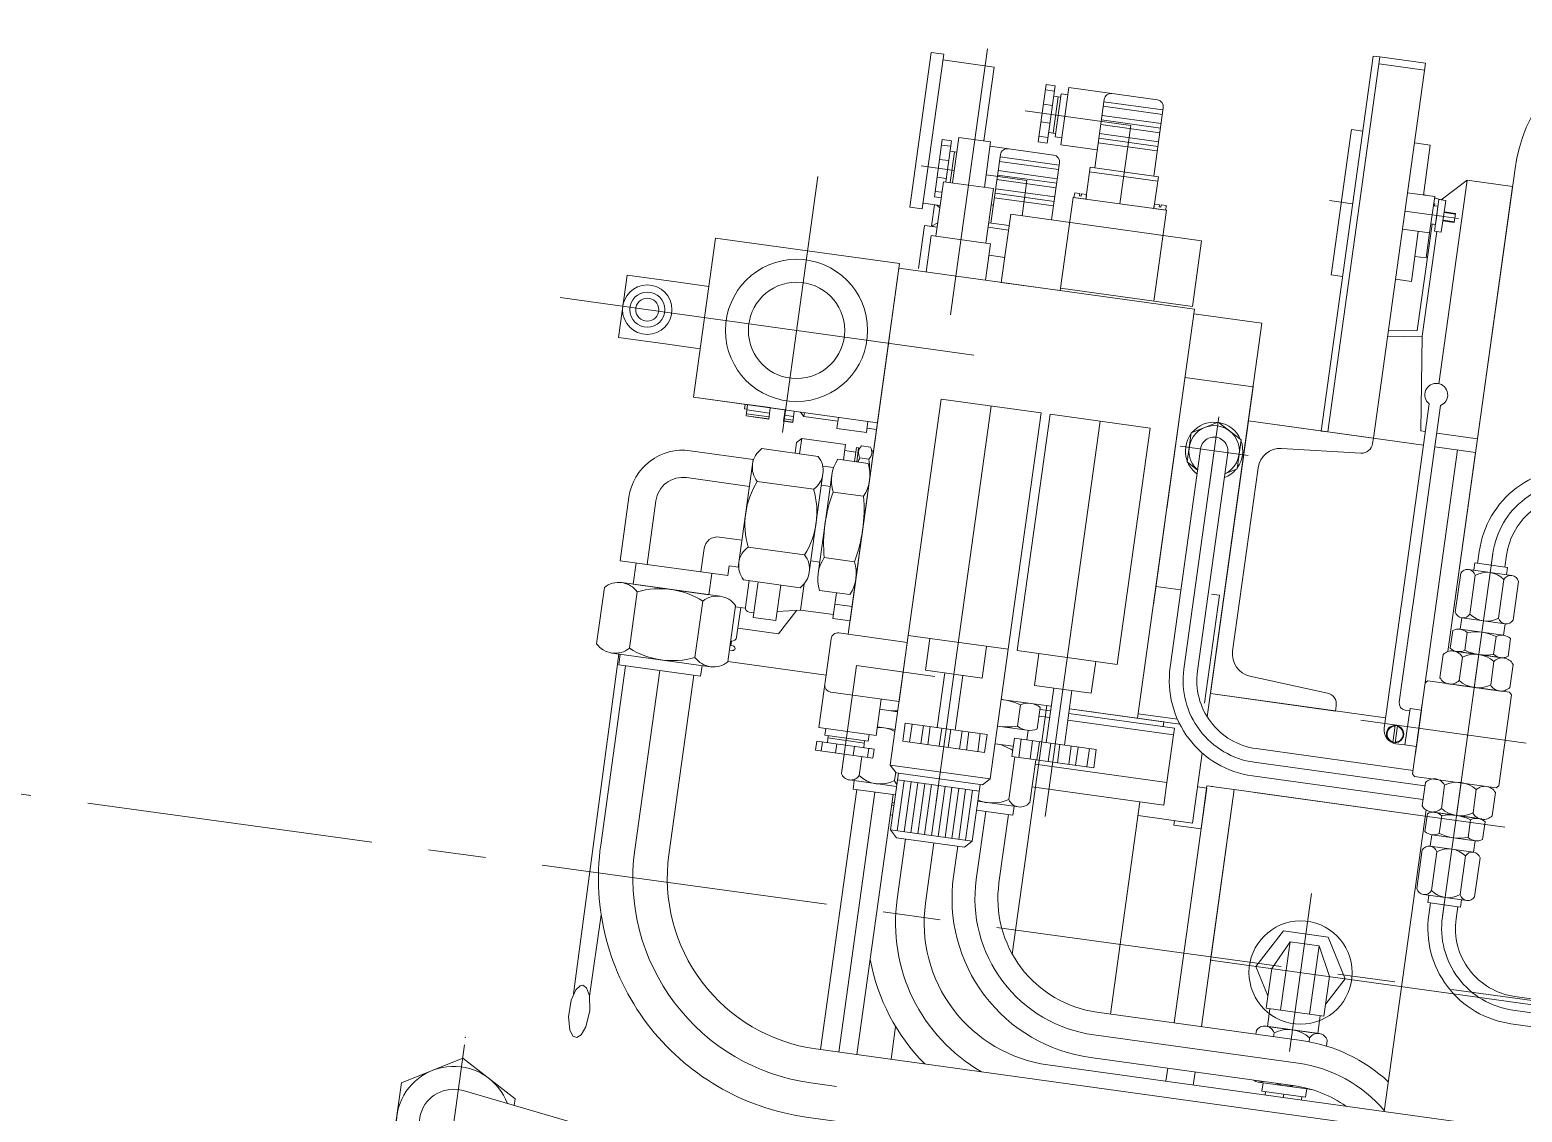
# Model space of a CAD drawing. Extents: x 766778 to 845620, y 133762 to 209800.
# Drawn here: x 774359 to 775010, y 191144 to 191616 of the extents above; entities that cross this region are included whole.
import ezdxf

# ---------------------------------------------------------------- set-up
doc = ezdxf.new("R2010")
doc.units = 0
doc.header["$MEASUREMENT"] = 0
doc.linetypes.add('ACAD_ISO03W100', pattern=[30, 12, -18])
doc.linetypes.add('CENTER', pattern=[2, 1.25, -0.25, 0.25, -0.25])
doc.layers.get('0').update_dxf_attribs({"color": 1, "linetype": 'CONTINUOUS'})
for name, color, linetype in [('E00-JAT-25', 7, 'CONTINUOUS'), ('E00-KES-25', 7, 'CENTER'), ('E0M-JAT-25', 7, 'CONTINUOUS')]:
    doc.layers.add(name, color=color, linetype=linetype)
doc.layers.add('E00-JAT-50', color=252, linetype='CONTINUOUS', lineweight=5)

# ---------------------------------------------------------------- blocks, each defined once
blk = doc.blocks.new('A$C59AF2E24')
at = {"layer": 'E00-JAT-25', "color": 252, "linetype": 'Continuous', "lineweight": 5}
for p, q in [((683.12, 2829.09), (697.04, 2928.12)), ((865.19, 2924.68), (842.23, 2761.29)), ((845.2, 2760.87), (868.16, 2924.26)), ((865.01, 2758.09), (887.97, 2921.48)), ((868.16, 2924.26), (865.19, 2924.68)), ((887.55, 2918.51), (867.75, 2921.29)), ((887.97, 2921.48), (868.16, 2924.26)), ((719.1, 2887.55), (722.61, 2912.51)), ((726.24, 2909.57), (722.28, 2910.12)), ((722.61, 2912.51), (726.57, 2911.95)), ((723.07, 2887), (726.57, 2911.95)), ((726.47, 2889.65), (729.11, 2908.46)), ((729.01, 2886.16), (732.51, 2911.12)), ((729.11, 2908.46), (732.08, 2908.05)), ((732.51, 2911.12), (771.13, 2905.69)), ((713.43, 2901.07), (759.48, 2894.6)), ((725.36, 2903.33), (721.4, 2903.89)), ((725.69, 2891.27), (727.91, 2907.12)), ((725.93, 2907.39), (728.9, 2906.98)), ((743.75, 2876.11), (747.94, 2905.92)), ((747.52, 2902.95), (773.27, 2899.33)), ((747.8, 2904.93), (773.55, 2901.31)), ((769.5, 2872.49), (773.69, 2902.3)), ((724.28, 2895.62), (720.32, 2896.17)), ((746.41, 2895.02), (772.16, 2891.41)), ((746.69, 2897.01), (772.44, 2893.39)), ((746.97, 2898.99), (772.71, 2895.37)), ((754.68, 2860.44), (759.48, 2894.6)), ((673.83, 2863.62), (677.34, 2888.57)), ((677.34, 2888.57), (681.3, 2888.02)), ((684.54, 2889.48), (681.75, 2869.68)), ((684.54, 2889.48), (698.4, 2887.53)), ((723.4, 2889.38), (719.44, 2889.94)), ((723.71, 2891.55), (726.68, 2891.13)), ((726.47, 2889.65), (729.44, 2889.23)), ((745.58, 2889.08), (771.32, 2885.46)), ((745.85, 2891.06), (771.6, 2887.45)), ((847.02, 2831.3), (855.37, 2890.72)), ((855.37, 2890.72), (855.65, 2892.7)), ((860.6, 2892), (855.65, 2892.7)), ((680.97, 2885.63), (677.01, 2886.19)), ((678.78, 2870.09), (681.3, 2888.02)), ((680.66, 2883.46), (683.63, 2883.05)), ((680.76, 2869.82), (682.64, 2883.18)), ((698.4, 2887.53), (695.62, 2867.73)), ((698.14, 2885.65), (725.86, 2881.76)), ((698.48, 2852.18), (702.67, 2881.99)), ((719.1, 2887.55), (723.07, 2887)), ((729.01, 2886.16), (744.85, 2883.93)), ((745.3, 2887.1), (771.04, 2883.48)), ((883.1, 2886.82), (890.03, 2885.85)), ((886.97, 2864.06), (890.03, 2885.85)), ((668.16, 2877.14), (682.52, 2875.12)), ((680.09, 2879.4), (676.13, 2879.95)), ((701.7, 2875.05), (727.44, 2871.43)), ((702.25, 2879.01), (728, 2875.4)), ((702.53, 2880.99), (728.28, 2877.38)), ((724.92, 2853.51), (728.42, 2878.37)), ((739.82, 2862.53), (741.77, 2876.39)), ((741.77, 2876.39), (771.48, 2872.21)), ((623.08, 2872.54), (607.42, 2761.09)), ((677.79, 2870.23), (674.45, 2846.47)), ((679.01, 2871.68), (675.04, 2872.24)), ((677.79, 2870.23), (699.58, 2867.17)), ((696.38, 2873.17), (714.21, 2870.67)), ((701.14, 2871.09), (726.89, 2867.47)), ((701.42, 2873.07), (727.16, 2869.45)), ((712.05, 2855.32), (714.21, 2870.67)), ((741.49, 2874.41), (771.2, 2870.23)), ((769.53, 2858.35), (771.48, 2872.21)), ((893.59, 2781.82), (906.05, 2870.47)), ((894.75, 2861.96), (906.05, 2870.47)), ((906.05, 2870.47), (925.85, 2867.69)), ((673.83, 2863.62), (676.8, 2863.2)), ((677.14, 2865.59), (674.17, 2866)), ((699.58, 2867.17), (696.24, 2843.4)), ((700.03, 2863.17), (725.77, 2859.55)), ((700.3, 2865.15), (726.05, 2861.53)), ((700.58, 2867.13), (726.33, 2863.51)), ((734.38, 2863.29), (728.67, 2822.69)), ((734.38, 2863.29), (774.98, 2857.58)), ((734.62, 2863.26), (735.08, 2865.21)), ((740.07, 2862.49), (734.62, 2863.26)), ((737.23, 2864.91), (735.08, 2865.21)), ((737.09, 2863.92), (737.23, 2864.91)), ((737.88, 2863.81), (737.09, 2863.92)), ((738.02, 2864.8), (737.88, 2863.81)), ((740.18, 2864.5), (738.02, 2864.8)), ((740.07, 2862.49), (740.18, 2864.5)), ((891.92, 2863.37), (880.04, 2865.04)), ((887, 2864.29), (888.45, 2863.85)), ((889.69, 2847.52), (891.92, 2863.37)), ((891.81, 2848.23), (893.76, 2862.1)), ((891.85, 2862.83), (894.75, 2861.96)), ((893.76, 2862.1), (896.73, 2861.68)), ((698.59, 2860.14), (699.58, 2860)), ((707.1, 2856.02), (702.92, 2826.31)), ((790.28, 2844.33), (707.1, 2856.02)), ((769.28, 2858.38), (769.73, 2860.34)), ((774.73, 2857.62), (769.28, 2858.38)), ((774.98, 2857.58), (769.41, 2817.97)), ((771.89, 2860.04), (769.73, 2860.34)), ((771.75, 2859.05), (771.89, 2860.04)), ((772.54, 2858.94), (771.75, 2859.05)), ((772.68, 2859.93), (772.54, 2858.94)), ((774.83, 2859.62), (772.68, 2859.93)), ((774.73, 2857.62), (774.83, 2859.62)), ((856.15, 2860.31), (846.05, 2861.73)), ((895.97, 2854.72), (878.92, 2857.11)), ((893.34, 2859.13), (891.36, 2859.4)), ((891.49, 2860.33), (891.98, 2860.18)), ((891.86, 2859.33), (891.98, 2860.18)), ((892.79, 2855.16), (893.34, 2859.13)), ((896.04, 2856.73), (895.48, 2852.77)), ((895.76, 2854.75), (896.73, 2861.68)), ((895.76, 2854.75), (896.04, 2856.73)), ((895.99, 2856.38), (900.94, 2855.69)), ((900.99, 2856.03), (896.04, 2856.73)), ((900.43, 2852.07), (900.99, 2856.03)), ((697.21, 2850.34), (706.12, 2849.08)), ((697.49, 2852.32), (706.4, 2851.06)), ((877.81, 2849.19), (889.69, 2847.52)), ((884.22, 2805.01), (890.75, 2851.41)), ((892.23, 2851.2), (890.25, 2851.48)), ((892.79, 2855.16), (892.23, 2851.2)), ((895.76, 2854.75), (894.78, 2847.82)), ((895.48, 2852.77), (900.43, 2852.07)), ((895.53, 2853.11), (900.48, 2852.42)), ((895.76, 2854.75), (902.29, 2853.83)), ((568.69, 2776.51), (578.43, 2845.82)), ((578.43, 2845.82), (658.64, 2834.55)), ((618.53, 2840.19), (578.43, 2845.82)), ((670.24, 2830.9), (672.47, 2846.75)), ((672.47, 2846.75), (698.22, 2843.13)), ((698.22, 2843.13), (695.99, 2827.28)), ((786.25, 2815.61), (790.28, 2844.33)), ((881.68, 2826.43), (884.74, 2848.22)), ((886.4, 2802.54), (892.8, 2848.09)), ((889.69, 2847.52), (888.16, 2836.63)), ((888.93, 2842.07), (889.1, 2843.31)), ((894.78, 2847.82), (891.81, 2848.23)), ((697.52, 2838.18), (704.45, 2837.2)), ((888.16, 2836.63), (883.21, 2837.32)), ((888.93, 2842.07), (888.75, 2840.84)), ((535.99, 2802.56), (539.82, 2829.79)), ((561.2, 2826.79), (539.82, 2829.79)), ((635.94, 2673.07), (658.36, 2832.57)), ((648.9, 2765.23), (658.64, 2834.55)), ((787.1, 2814.48), (658.36, 2832.57)), ((847.02, 2831.3), (846.74, 2829.32)), ((575.47, 2824.78), (561.2, 2826.79)), ((575.47, 2824.78), (571.64, 2797.55)), ((573.56, 2811.16), (575.47, 2824.78)), ((683.12, 2829.09), (680.75, 2812.26)), ((702.92, 2826.31), (728.67, 2822.69)), ((728.81, 2823.68), (786.25, 2815.61)), ((851.69, 2828.63), (846.74, 2829.32)), ((874.75, 2827.41), (881.68, 2826.43)), ((690.95, 2794.67), (510.66, 2820)), ((762.04, 2636.23), (787.1, 2814.48)), ((816.53, 2808.32), (786.82, 2812.5)), ((792.41, 2636.75), (816.53, 2808.32)), ((871.58, 2804.85), (884.22, 2805.01)), ((557.37, 2799.55), (535.99, 2802.56)), ((571.64, 2797.55), (557.37, 2799.55)), ((871.23, 2802.34), (886.4, 2802.54)), ((885.65, 2761.24), (886.4, 2802.54)), ((812.63, 2780.6), (782.92, 2784.77)), ((568.69, 2776.51), (648.9, 2765.23)), ((608.79, 2770.87), (568.69, 2776.51)), ((662.12, 2672.49), (676.59, 2775.48)), ((674.16, 2600.11), (698.38, 2772.42)), ((889.35, 2773.01), (877.08, 2685.71)), ((894.3, 2772.32), (882.03, 2685.01)), ((705.69, 2666.37), (720.16, 2769.35)), ((709.65, 2665.81), (724.13, 2768.8)), ((721.7, 2593.43), (745.91, 2765.74)), ((793.84, 2646.91), (810.54, 2765.74)), ((793.84, 2646.91), (810.54, 2765.74)), ((886.82, 2755.02), (810.54, 2765.74)), ((810.54, 2765.74), (865.01, 2758.09)), ((753.22, 2659.69), (767.7, 2762.67)), ((842.23, 2761.29), (845.2, 2760.87)), ((845.2, 2760.87), (865.01, 2758.09)), ((865.01, 2758.09), (864.69, 2755.81)), ((887.65, 2760.96), (885.65, 2761.24)), ((892.61, 2760.27), (910.4, 2757.77)), ((594.66, 2749.3), (567.23, 2753.15)), ((598.46, 2754.01), (623.02, 2750.56)), ((859.57, 2751.62), (824.98, 2753.69)), ((887.38, 2651.43), (901.65, 2752.94)), ((909.57, 2751.82), (891.77, 2754.33)), ((897.38, 2665.1), (909.57, 2751.82)), ((588.08, 2702.41), (594.66, 2749.3)), ((594.38, 2747.3), (588.36, 2704.42)), ((631.58, 2749.36), (644.73, 2747.51)), ((814.74, 2745.32), (803.51, 2665.38)), ((565.59, 2741.43), (593.02, 2737.58)), ((596.45, 2739.72), (621.01, 2736.27)), ((625.08, 2742.98), (619.05, 2700.1)), ((628.93, 2742.44), (622.9, 2699.56)), ((645.37, 2740.13), (639.34, 2697.25)), ((536.6, 2705.28), (540.5, 2733.01)), ((629.57, 2735.06), (642.72, 2733.21)), ((548.32, 2703.63), (552.22, 2731.36)), ((579.87, 2715.52), (589.72, 2714.14)), ((571.76, 2700.34), (573.19, 2710.48)), ((592.43, 2711.13), (616.99, 2707.68)), ((625.55, 2706.48), (638.7, 2704.63)), ((916.99, 2707.62), (908.8, 2649.39)), ((536.6, 2705.28), (583.48, 2698.69)), ((906.41, 2700.83), (925.28, 2698.18)), ((529.72, 2693.67), (526.27, 2669.11)), ((580.18, 2689.71), (537.3, 2695.74)), ((590.42, 2696.84), (614.98, 2693.39)), ((900.6, 2682.29), (902.97, 2699.16)), ((906.89, 2681.4), (909.26, 2698.28)), ((919.47, 2679.63), (921.84, 2696.51)), ((925.76, 2678.75), (928.13, 2695.62)), ((544.02, 2691.66), (540.56, 2667.1)), ((572.6, 2687.65), (569.15, 2663.09)), ((623.54, 2692.18), (636.69, 2690.33)), ((586.9, 2685.64), (583.44, 2661.08)), ((877.11, 2685.95), (869.49, 2631.73)), ((882.06, 2685.25), (876.13, 2643.02)), ((661.69, 2669.45), (631.88, 2673.64)), ((899.47, 2674.25), (898.38, 2666.49)), ((921.62, 2672.13), (902.75, 2674.78)), ((903.45, 2679.73), (922.32, 2677.08)), ((623.07, 2632.47), (628.5, 2671.09)), ((654.19, 2616.04), (662.12, 2672.49)), ((658.07, 2643.7), (661.69, 2669.45)), ((705.69, 2666.37), (662.12, 2672.49)), ((671.53, 2671.17), (669.58, 2657.3)), ((696.28, 2667.69), (694.33, 2653.82)), ((905.76, 2673.37), (904.67, 2665.6)), ((918.34, 2671.6), (917.25, 2663.83)), ((924.63, 2670.71), (923.54, 2662.95)), ((575.87, 2659.01), (532.99, 2665.04)), ((697.76, 2609.92), (705.69, 2666.37)), ((753.22, 2659.69), (709.65, 2665.81)), ((719.06, 2664.49), (717.11, 2650.62)), ((743.82, 2661.01), (741.87, 2647.14)), ((893.83, 2653.65), (895.26, 2663.78)), ((899.74, 2665.3), (921.8, 2662.2)), ((900.97, 2593.64), (910.82, 2663.75)), ((920.26, 2662.42), (901.39, 2665.07)), ((902.21, 2652.47), (903.63, 2662.6)), ((915.99, 2650.53), (917.42, 2660.67)), ((633.11, 2613.38), (639.58, 2659.43)), ((673.75, 2654.63), (639.58, 2659.43)), ((669.58, 2657.3), (694.33, 2653.82)), ((674.66, 2632.35), (678, 2656.12)), ((682.58, 2631.24), (685.92, 2655.01)), ((811.04, 2654.51), (844.86, 2646.97)), ((924.35, 2649.19), (925.77, 2659.33)), ((925.77, 2659.33), (925.69, 2659.5)), ((658.07, 2643.7), (628.27, 2647.89)), ((717.11, 2650.62), (741.87, 2647.14)), ((722.19, 2625.67), (725.53, 2649.44)), ((730.11, 2624.56), (733.45, 2648.33)), ((887.41, 2651.43), (881.84, 2611.82)), ((888.54, 2652.28), (887.41, 2651.43)), ((888.54, 2652.28), (924.19, 2647.27)), ((895.51, 2651.8), (895.44, 2651.31)), ((898.77, 2650.84), (920.83, 2647.74)), ((901.55, 2650.45), (919.26, 2647.96)), ((924.27, 2649.37), (924.27, 2649.37)), ((648.02, 2628.96), (650.25, 2644.8)), ((702.63, 2644.58), (715.49, 2642.77)), ((709.73, 2632.86), (711.04, 2642.21)), ((718.3, 2631.65), (719.62, 2641)), ((870.12, 2636.19), (793.84, 2646.91)), ((793.84, 2646.91), (848.31, 2639.25)), ((848.63, 2641.53), (848.31, 2639.25)), ((884.21, 2628.65), (886.15, 2642.52)), ((919.47, 2606.53), (925.04, 2646.14)), ((924.19, 2647.27), (925.04, 2646.14)), ((649.62, 2640.32), (657.44, 2639.22)), ((931.32, 2625.06), (859.32, 2635.18)), ((878.56, 2624.4), (880.79, 2640.24)), ((878.68, 2639.63), (880.66, 2639.35)), ((880.79, 2640.24), (883.76, 2639.83)), ((883.51, 2623.7), (885.74, 2639.55)), ((883.76, 2639.83), (885.74, 2639.55)), ((648.02, 2628.96), (623.07, 2632.47)), ((625.72, 2629.06), (626.14, 2632.04)), ((644.54, 2626.42), (625.72, 2629.06)), ((626.79, 2625.89), (627.21, 2628.86)), ((644.54, 2626.42), (644.95, 2629.39)), ((656.37, 2631.58), (648.55, 2632.68)), ((660.79, 2634.3), (659.68, 2626.38)), ((660.79, 2634.3), (696.44, 2629.29)), ((663.76, 2633.89), (662.65, 2625.96)), ((668.71, 2633.19), (667.6, 2625.27)), ((671.68, 2632.77), (670.57, 2624.85)), ((676.64, 2632.08), (675.52, 2624.15)), ((680.6, 2631.52), (679.48, 2623.6)), ((685.55, 2630.82), (684.43, 2622.9)), ((688.52, 2630.41), (687.41, 2622.48)), ((693.47, 2629.71), (692.36, 2621.79)), ((696.44, 2629.29), (695.33, 2621.37)), ((700.99, 2632.9), (713.85, 2631.09)), ((873.22, 2625.54), (874.26, 2632.91)), ((875.31, 2632.76), (874.27, 2625.39)), ((884.21, 2628.65), (883.09, 2620.73)), ((621.68, 2622.56), (622.23, 2626.53)), ((646.63, 2619.06), (621.68, 2622.56)), ((647.19, 2623.02), (622.23, 2626.53)), ((624.62, 2626.19), (624.06, 2622.23)), ((642.91, 2625.64), (627.07, 2627.87)), ((630.86, 2625.31), (630.3, 2621.35)), ((638.57, 2624.23), (638.01, 2620.27)), ((642.63, 2623.66), (643.05, 2626.63)), ((644.81, 2623.35), (644.25, 2619.39)), ((646.63, 2619.06), (647.19, 2623.02)), ((659.68, 2626.38), (695.33, 2621.37)), ((707.84, 2624.14), (699.91, 2625.26)), ((708.32, 2627.62), (707.21, 2619.7)), ((708.32, 2627.62), (743.97, 2622.61)), ((711.3, 2627.21), (710.18, 2619.28)), ((716.25, 2626.51), (715.13, 2618.59)), ((719.22, 2626.09), (718.1, 2618.17)), ((724.17, 2625.4), (723.06, 2617.47)), ((728.13, 2624.84), (727.02, 2616.92)), ((733.08, 2624.14), (731.97, 2616.22)), ((736.05, 2623.73), (734.94, 2615.8)), ((741, 2623.03), (739.89, 2615.11)), ((743.97, 2622.61), (742.86, 2614.69)), ((878.56, 2624.4), (874.6, 2624.96)), ((881.53, 2623.98), (878.56, 2624.4)), ((881.53, 2623.98), (883.51, 2623.7)), ((634.07, 2620.82), (632.9, 2612.52)), ((641.79, 2619.74), (640.62, 2611.44)), ((654.19, 2616.04), (697.76, 2609.92)), ((654.19, 2616.04), (656.74, 2612.66)), ((708.44, 2619.53), (705.82, 2600.89)), ((707.21, 2619.7), (742.86, 2614.69)), ((717.58, 2618.24), (714.96, 2599.6)), ((785.91, 2590.46), (790.2, 2621.02)), ((656.91, 2606.66), (636.42, 2609.54)), ((657.73, 2612.52), (654.25, 2587.76)), ((656.56, 2612.89), (656.06, 2609.27)), ((656.74, 2612.66), (694.37, 2607.37)), ((657.22, 2587.34), (660.28, 2609.13)), ((657.31, 2609.55), (692.96, 2604.54)), ((660.19, 2586.93), (663.25, 2608.71)), ((694.37, 2607.37), (697.76, 2609.92)), ((882.69, 2610.69), (881.84, 2611.82)), ((882.69, 2610.69), (918.34, 2605.68)), ((889.6, 2609.72), (889.55, 2609.35)), ((663.16, 2586.51), (666.22, 2608.29)), ((666.13, 2586.09), (669.2, 2607.88)), ((669.1, 2585.67), (672.17, 2607.46)), ((672.08, 2585.26), (675.14, 2607.04)), ((675.05, 2584.84), (678.11, 2606.62)), ((678.02, 2584.42), (681.08, 2606.21)), ((680.99, 2584), (684.05, 2605.79)), ((683.96, 2583.59), (687.02, 2605.37)), ((686.93, 2583.17), (689.99, 2604.95)), ((689.9, 2582.75), (693.38, 2607.51)), ((792.1, 2605.75), (788.13, 2606.31)), ((792.23, 2606.74), (789.31, 2585.95)), ((789.59, 2587.93), (792.1, 2605.75)), ((789.6, 2501.79), (804.12, 2605.07)), ((794.73, 2606.39), (792.23, 2606.74)), ((804.12, 2605.07), (793.68, 2530.8)), ((804.12, 2605.07), (794.22, 2606.46)), ((887.3, 2593.38), (804.12, 2605.07)), ((887.3, 2593.38), (813.03, 2603.82)), ((887.3, 2593.38), (813.03, 2603.82)), ((886, 2597.9), (887.42, 2608.04)), ((894.37, 2596.73), (895.8, 2606.86)), ((894.8, 2549.78), (902.99, 2608)), ((908.16, 2594.79), (909.58, 2604.92)), ((916.51, 2593.45), (917.94, 2603.58)), ((918.34, 2605.68), (919.47, 2606.53)), ((655.75, 2598.42), (654.76, 2598.55)), ((710.03, 2597.68), (692.35, 2600.16)), ((887.68, 2596.05), (869.21, 2464.65)), ((785.91, 2590.46), (762.14, 2593.8)), ((777.71, 2589.6), (777.99, 2591.58)), ((789.59, 2587.93), (777.71, 2589.6)), ((887.16, 2586.68), (888.26, 2594.44)), ((921.96, 2588.51), (887.3, 2593.38)), ((889.94, 2595.19), (912, 2592.09)), ((891.54, 2594.97), (910.4, 2592.32)), ((893.45, 2585.79), (894.54, 2593.56)), ((906.03, 2584.03), (907.12, 2591.79)), ((912.32, 2583.14), (913.41, 2590.91)), ((654.25, 2587.76), (689.9, 2582.75)), ((656.8, 2584.37), (654.25, 2587.76)), ((656.8, 2584.37), (686.51, 2580.2)), ((657.08, 2557.57), (660.76, 2583.82)), ((686.51, 2580.2), (689.9, 2582.75)), ((789.31, 2585.95), (777.72, 2503.46)), ((890.17, 2585.27), (909.04, 2582.61)), ((886.04, 2578.64), (883.66, 2561.77)), ((908.34, 2577.66), (889.48, 2580.31)), ((892.32, 2577.76), (889.95, 2560.88)), ((904.9, 2575.99), (902.53, 2559.12)), ((911.19, 2575.11), (908.82, 2558.23)), ((828.06, 2490.88), (837.73, 2559.7)), ((905.38, 2556.57), (886.51, 2559.22)), ((824.17, 2508.84), (828.37, 2538.75)), ((836.75, 2507.08), (840.95, 2536.98)), ((793.68, 2530.8), (957.07, 2507.84)), ((817.88, 2509.73), (843.04, 2506.19)), ((813.61, 2500.06), (813.38, 2498.44)), ((840.96, 2498.7), (817.81, 2501.95)), ((821.33, 2498.97), (821.1, 2497.36)), ((468.44, 2494.35), (458.8, 2425.74)), ((836.76, 2496.8), (836.52, 2495.11)), ((844.48, 2495.72), (844.13, 2493.21)), ((774.14, 2478.01), (774.94, 2483.65)), ((786.03, 2476.34), (786.82, 2481.98)), ((837.54, 2474.34), (814.38, 2477.59))]:
    blk.add_line(p, q, dxfattribs=at)
for points in [[(663.11, 2859.17), (672.57, 2926.51)], [(668.56, 2858.4), (678.02, 2925.74)], [(678.02, 2925.74), (672.57, 2926.51)], [(677.67, 2923.27), (699.95, 2920.13)], [(695.43, 2887.95), (699.95, 2920.13)], [(668.56, 2858.4), (663.11, 2859.17)], [(668.9, 2860.88), (676.33, 2859.84)], [(672.53, 2850.78), (673.85, 2860.18)], [(676.18, 2858.8), (674.92, 2860.03)], [(669.56, 2851.19), (666.92, 2832.38)], [(669.56, 2851.19), (675.01, 2850.43)], [(672.53, 2850.78), (675.26, 2852.25)], [(672.53, 2850.78), (675.01, 2850.43)], [(654.19, 2802.86), (635.94, 2673.07)], [(648.48, 2762.26), (651.54, 2784.05)], [(812.63, 2780.6), (792.41, 2636.75)], [(590.99, 2771.35), (591.26, 2773.33)], [(590.99, 2771.35), (591.98, 2771.21)], [(592.25, 2773.19), (591.57, 2768.31)], [(602.17, 2771.89), (592.27, 2773.28)], [(602.16, 2771.8), (601.47, 2766.92)], [(720.16, 2769.35), (676.59, 2775.48)], [(601.48, 2766.96), (591.57, 2768.35)], [(591.57, 2768.31), (601.47, 2766.92)], [(601.6, 2767.83), (591.7, 2769.22)], [(601.83, 2769.51), (591.93, 2770.9)], [(608.66, 2770.89), (607.97, 2766)], [(607.97, 2766), (611.93, 2765.45)], [(611.94, 2765.49), (607.98, 2766.05)], [(612.06, 2766.36), (608.1, 2766.92)], [(612.3, 2768.04), (608.33, 2768.6)], [(612.62, 2770.33), (611.93, 2765.45)], [(616.77, 2768.03), (615.33, 2769.95)], [(616.77, 2768.03), (617.01, 2769.71)], [(631.63, 2765.94), (616.77, 2768.03)], [(631.86, 2767.63), (631.18, 2762.74)], [(644.74, 2765.82), (644.05, 2760.93)], [(767.7, 2762.67), (724.13, 2768.8)], [(774.87, 2727.45), (780.35, 2766.45)], [(807.36, 2757.45), (797.35, 2765.27), (785.57, 2760.52), (783.8, 2747.94), (788.35, 2744.38)], [(795.58, 2752.7), (797.67, 2767.55)], [(615.82, 2758.4), (613.56, 2756.7)], [(614.88, 2751.7), (615.82, 2758.4)], [(634.98, 2755.71), (615.82, 2758.4)], [(644.05, 2760.93), (631.18, 2762.74)], [(644.32, 2762.85), (648.48, 2762.26)], [(613.56, 2756.7), (612.9, 2751.98)], [(634.98, 2755.71), (634.04, 2749.01)], [(639.38, 2752.43), (634.43, 2753.13)], [(638.81, 2748.34), (639.66, 2754.41)], [(639.66, 2754.41), (640.65, 2754.27)], [(640.65, 2754.27), (639.8, 2748.2)], [(641.89, 2755.13), (645.8, 2754.58)], [(644.66, 2735.11), (647.15, 2752.77)], [(646.5, 2752.86), (646.16, 2753.83)], [(647.15, 2752.77), (646.5, 2752.86)], [(795.58, 2752.7), (780.73, 2754.78)], [(795.58, 2752.7), (793.49, 2737.84)], [(795.58, 2752.7), (810.43, 2750.61)], [(800.24, 2742.71), (805.59, 2744.88), (807.36, 2757.45)], [(624.97, 2746.38), (629.74, 2745.71)], [(641.16, 2749.92), (645.07, 2749.37)], [(624.39, 2738.05), (628.24, 2737.51)], [(644.44, 2733.54), (635.94, 2673.07)], [(806.51, 2737.02), (804.84, 2725.14)], [(769, 2685.74), (774.17, 2722.5)], [(576.55, 2699.66), (575.25, 2690.4), (542.23, 2695.04), (543.54, 2704.3)], [(583.48, 2698.69), (584.09, 2702.98), (588.08, 2702.41)], [(623.6, 2704.49), (619.75, 2705.03)], [(640.3, 2704.04), (636.76, 2678.88)], [(908.72, 2700.5), (909.16, 2703.67), (923.42, 2701.66), (922.98, 2698.5)], [(592.79, 2696.51), (591.17, 2684.99)], [(596.75, 2695.95), (594.57, 2680.47)], [(606.65, 2694.56), (604.47, 2679.08)], [(616.82, 2695.09), (615.21, 2683.63)], [(616.82, 2695.09), (615.21, 2683.63)], [(770.12, 2693.67), (781.01, 2692.13)], [(630.91, 2691.15), (629.33, 2679.92)], [(797.84, 2689.77), (791.23, 2642.73)], [(794.38, 2690.26), (797.84, 2689.77)], [(591.1, 2684.49), (586.82, 2685.09)], [(589.12, 2684.77), (587.31, 2671.9)], [(594.85, 2682.45), (592.87, 2682.73)], [(604.47, 2679.08), (594.57, 2680.47)], [(615.21, 2683.63), (605.03, 2683.04)], [(605.62, 2673.36), (613.57, 2683.53)], [(629.57, 2681.61), (615.21, 2683.63)], [(636.76, 2678.88), (629.33, 2679.92)], [(637.65, 2685.17), (630.22, 2686.21)], [(587.86, 2675.86), (605.62, 2673.36)], [(902.75, 2674.78), (903.45, 2679.73), (922.32, 2677.08), (921.62, 2672.13)], [(585.76, 2668.07), (584.45, 2668.26)], [(585.05, 2670.19), (584.73, 2670.24)], [(585.05, 2670.19), (584.77, 2668.21)], [(586.61, 2666.94), (586.61, 2666.94)], [(535.94, 2664.62), (515.99, 2516.54)], [(572.25, 2659.52), (571.6, 2654.92), (535.95, 2659.93), (536.6, 2664.53)], [(626.28, 2655.31), (583.48, 2661.33)], [(585.48, 2666.09), (584.18, 2666.28)], [(724.41, 2641.52), (702.63, 2644.58)], [(724.41, 2641.52), (702.63, 2644.58)], [(702.63, 2644.58), (724.41, 2641.52)], [(722.43, 2641.8), (707.22, 2533.56)], [(719.08, 2637.22), (723.72, 2636.57)], [(719.5, 2640.19), (724.14, 2639.54)], [(731.64, 2635.45), (777.69, 2628.98)], [(732.06, 2638.42), (778.11, 2631.95)], [(780.4, 2633.65), (732.34, 2640.41)], [(732.34, 2640.41), (773.43, 2634.63)], [(743.18, 2638.88), (732.34, 2640.41)], [(762.32, 2638.21), (779.38, 2635.81)], [(773.43, 2634.63), (773.15, 2632.65)], [(656.37, 2631.58), (648.55, 2632.68)], [(714.35, 2631.02), (713.76, 2626.86)], [(778.11, 2631.95), (777.69, 2628.98), (774.77, 2608.19), (773.37, 2598.28)], [(707.84, 2624.14), (699.91, 2625.26)], [(717.31, 2616.26), (774.77, 2608.19)], [(656.39, 2603.01), (637.97, 2605.6), (638.49, 2609.25)], [(715.91, 2606.36), (773.37, 2598.28)], [(708.19, 2597.94), (707.65, 2594.09), (691.81, 2596.32)], [(762.98, 2599.75), (749.99, 2507.35)], [(655.15, 2594.2), (654.16, 2594.34)], [(909.04, 2582.61), (908.34, 2577.66), (889.48, 2580.31), (890.17, 2585.27)], [(903.08, 2556.89), (902.63, 2553.73), (888.37, 2555.73), (888.82, 2558.89)], [(528.1, 2550.91), (522.92, 2515.56)], [(825.54, 2543.49), (813.46, 2528.02), (818.65, 2515.17)], [(843.8, 2511.64), (852.33, 2522.56), (844.98, 2540.76), (825.54, 2543.49)], [(817.88, 2509.73), (820.32, 2527.06), (828.37, 2538.75), (840.95, 2536.98), (845.47, 2523.52), (843.04, 2506.19)], [(520.05, 2520.28), (521.67, 2519.13), (522.91, 2515.65), (523.04, 2509.31), (521.33, 2502.2), (519.3, 2498.73), (517.41, 2497.51), (515.65, 2498.15), (514.27, 2500.88), (513.73, 2506.49), (514.93, 2513.78), (516.96, 2518.24), (518.88, 2520.07), (520.05, 2520.28)], [(841.46, 2506.41), (840.39, 2498.78), (818.38, 2501.87), (819.45, 2509.51)], [(656.34, 2502.07), (654.34, 2487.78)], [(490.39, 2470.86), (467.64, 2488.63), (440.87, 2477.82), (436.86, 2449.23), (459.6, 2431.46), (479.85, 2439.64)], [(835.47, 2474.63), (834.96, 2470.97), (815.94, 2473.65), (816.46, 2477.3)], [(817.53, 2473.42), (817.32, 2471.94)], [(825.45, 2472.31), (825.24, 2470.83)], [(489.97, 2467.93), (490.39, 2470.86)], [(833.37, 2471.2), (833.16, 2469.71)]]:
    blk.add_lwpolyline(points, dxfattribs=at)
for points in [[(886.37, 2600.58), (812.02, 2611.03, -0.414214), (776.28, 2658.47), (789.64, 2753.53)], [(887.21, 2606.52), (812.86, 2616.97, -0.414214), (782.22, 2657.63), (795.58, 2752.7)], [(882.05, 2613.31), (813.69, 2622.91, -0.414214), (788.16, 2656.8), (801.52, 2751.86)], [(994.17, 2739.43), (958.52, 2744.44, 0.414214), (911.08, 2708.69), (910.35, 2703.5)], [(993.33, 2733.49), (957.68, 2738.5, 0.414214), (917.02, 2707.86), (916.29, 2702.66)], [(992.5, 2727.55), (956.85, 2732.56, 0.414214), (922.96, 2707.02), (922.23, 2701.83)], [(912.58, 2421.19), (617.3, 2462.69, -0.414214), (527.93, 2581.28), (538.93, 2659.51)], [(630.46, 2475.98), (619.38, 2477.54, -0.414214), (542.78, 2579.19), (553.78, 2657.42)], [(916.76, 2450.89), (621.47, 2492.39, -0.414214), (557.64, 2577.1), (568.63, 2655.33)], [(639.56, 2605.38), (623.64, 2492.09, 0.414214)], [(647.48, 2604.26), (631.56, 2490.98, 0.414214)], [(655.4, 2603.15), (639.48, 2489.86, 0.414214)], [(695.77, 2595.76), (691.59, 2566.05, 0.414214), (742.66, 2498.29), (831.78, 2485.76, -0.184483), (869.27, 2465.06)], [(705.67, 2594.37), (701.5, 2564.66, 0.414214), (744.05, 2508.19), (833.17, 2495.66, -0.153244), (871.04, 2477.66)], [(922.34, 2457.18), (722.65, 2485.24, -0.414214), (669.45, 2555.83), (673.14, 2582.08)], [(683.54, 2580.61), (681.69, 2567.44, 0.414214), (741.27, 2488.38), (830.39, 2475.86, -0.121125), (852.56, 2466.99)], [(693.76, 2482.24, -0.305354), (657.08, 2557.57)], [(960.21, 2497.8), (924.56, 2502.81, -0.414214), (888.81, 2550.25), (889.56, 2555.56)], [(961.04, 2503.75), (925.39, 2508.76, -0.414214), (894.75, 2549.42), (895.5, 2554.73)], [(961.88, 2509.69), (926.23, 2514.7, -0.414214), (900.7, 2548.58), (901.44, 2553.89)], [(669.03, 2485.71, -0.150043), (645.3, 2531.26)], [(852.41, 2378.14), (748.44, 2392.75, -0.036619), (737.72, 2395.07), (467.85, 2474.44)]]:
    blk.add_lwpolyline(points, format="xyb", dxfattribs=at)
for centre, radius in [((613.66, 2805.53), 31), ((548.6, 2814.67), 10.79), ((613.66, 2805.53), 21), ((548.6, 2814.67), 7.66), ((548.6, 2814.67), 5.02), ((874.26, 2629.15), 3.76), ((832.89, 2525.29), 22.5)]:
    blk.add_circle(centre, radius, dxfattribs=at)
for centre, radius, start, end in [((750.91, 2905.5), 3, 82, 172), ((770.72, 2902.72), 3, 352, 82), ((705.64, 2881.57), 3, 82, 172), ((725.45, 2878.78), 3, 352, 82), ((892.43, 2776.95), 5, 292, 232), ((795.58, 2752.7), 12.5, 83.64236, 140.35764), ((795.58, 2752.7), 12.5, 23.64236, 80.35764), ((795.58, 2752.7), 12.5, 143.64236, 200.35764), ((795.58, 2752.7), 11, 295.05573, 228.94427), ((795.58, 2752.7), 6, 352, 172), ((563.94, 2729.71), 23.67, 82, 172), ((604.24, 2745.91), 9.95, 125.50825, 218.49175), ((644.76, 2752.07), 4.19, 133.13187, 210.8677), ((642.2, 2752.43), 4.19, 313.1319, 30.8685), ((795.58, 2752.7), 12.5, 323.64236, 20.35764), ((824.39, 2743.96), 9.75, 86.57392, 172), ((859.86, 2756.49), 4.87, 266.57392, 352), ((615.23, 2744.37), 9.95, 305.50825, 38.49175), ((645.29, 2740.14), 16.52, 146.09269, 197.90731), ((654.74, 2742.7), 15.38, 151.99065, 159.34357), ((629.01, 2742.43), 16.52, 326.09269, 17.90731), ((630.02, 2746.17), 15.38, 355.13854, 12.0093), ((795.58, 2752.7), 12.5, 203.64236, 233.3146), ((563.94, 2729.71), 11.84, 82, 172), ((626.18, 2720.96), 35.15, 147.75696, 196.24304), ((795.58, 2752.7), 12.5, 290.6854, 320.35764), ((587.26, 2726.43), 35.15, 327.75696, 16.24304), ((688.88, 2712.15), 63.58, 158.87868, 185.12132), ((579.39, 2727.54), 63.58, 338.87868, 5.12132), ((579.05, 2709.66), 5.92, 82, 172), ((598.21, 2703.03), 9.95, 125.50825, 218.49175), ((609.2, 2701.49), 9.95, 305.50825, 38.49175), ((639.26, 2697.26), 16.52, 146.09269, 197.90731), ((622.99, 2699.55), 16.52, 326.09269, 17.90731), ((905.94, 2697.43), 3.43, 14.29448, 149.70552), ((914.38, 2689.07), 10.53, 44.91833, 119.08167), ((535.92, 2685.88), 9.95, 35.50825, 128.49175), ((553.85, 2657.91), 35.15, 57.75696, 106.24304), ((924.8, 2694.78), 3.43, 14.29448, 149.70552), ((578.8, 2679.86), 9.95, 35.50825, 128.49175), ((593.15, 2684.71), 2, 172, 262), ((903.93, 2683.13), 3.43, 194.29448, 329.70552), ((914.35, 2688.84), 10.53, 224.91833, 299.08167), ((631.47, 2670.67), 3, 82, 172), ((901.97, 2669.2), 5.63, 47.69746, 116.30254), ((909.25, 2652.59), 21.07, 64.45576, 99.54424), ((922.79, 2680.48), 3.43, 194.29448, 329.70552), ((534.37, 2674.89), 9.95, 215.50825, 308.49175), ((559.32, 2696.84), 35.15, 237.75696, 286.24304), ((585.33, 2672.17), 2, 262, 352), ((585.62, 2667.08), 1, 262, 352), ((585.62, 2667.08), 1, 352, 82), ((920.84, 2666.55), 5.63, 47.69746, 116.30254), ((577.25, 2668.87), 9.95, 215.50825, 308.49175), ((813.16, 2664.03), 9.75, 172, 257.42608), ((899.01, 2660.1), 5.26, 28.47326, 135.52674), ((902.17, 2670.65), 5.63, 227.69746, 296.30254), ((909.09, 2651.45), 12.42, 47.91799, 116.08201), ((913.75, 2684.61), 21.07, 244.45576, 279.54424), ((921.04, 2668), 5.63, 227.69746, 296.30254), ((921.07, 2657), 5.26, 28.47326, 135.52674), ((628.68, 2650.86), 3, 172, 262), ((898.46, 2656.16), 5.26, 208.47326, 315.52674), ((910.53, 2661.69), 12.42, 227.91799, 296.08201), ((920.51, 2653.06), 5.26, 208.47326, 315.52674), ((698.12, 2612.53), 32.37, 66.48193, 82), ((714.31, 2634.32), 8.53, 51.51301, 112.48699), ((843.8, 2642.21), 4.87, 352, 77.42608), ((879.1, 2642.6), 3, 172, 262), ((657.07, 2672.5), 32.91, 256.94422, 270.73941), ((649.53, 2618.83), 13.58, 60.39198, 94.33268), ((705.49, 2664.95), 32.37, 262, 277.51807), ((715.04, 2639.54), 8.53, 231.51301, 292.48699), ((875.43, 2630.9), 6, 172, 262), ((874.27, 2629.15), 3.5, 90.78507, 253.21493), ((874.26, 2629.15), 3.5, 270.78507, 73.21493), ((697.44, 2607.66), 17.77, 55.24143, 82), ((637.02, 2613.82), 4.32, 197.47678, 326.52322), ((649.88, 2621.36), 13.58, 226.96672, 297.03328), ((660.17, 2610.57), 4.32, 197.47678, 223.43187), ((891.18, 2604.35), 5.26, 28.47326, 135.52674), ((901.26, 2595.7), 12.42, 47.91799, 116.08201), ((913.31, 2601.07), 5.26, 28.47326, 135.52674), ((666.31, 2623.27), 26.08, 244.13842, 246.43219), ((698.78, 2617.2), 17.77, 248.9903, 293.32441), ((710.78, 2603.04), 5.41, 203.43682, 320.56318), ((890.62, 2600.41), 5.26, 208.47326, 315.52674), ((902.7, 2605.94), 12.42, 227.91799, 296.08201), ((890.75, 2589.39), 5.63, 47.69746, 116.30254), ((898.04, 2572.78), 21.07, 64.45576, 99.54424), ((909.62, 2586.74), 5.63, 47.69746, 116.30254), ((912.76, 2597.13), 5.26, 208.47326, 315.52674), ((890.96, 2590.85), 5.63, 227.69746, 296.30254), ((902.54, 2604.8), 21.07, 244.45576, 279.54424), ((909.82, 2588.19), 5.63, 227.69746, 296.30254), ((889, 2576.91), 3.43, 14.29448, 149.70552), ((897.44, 2568.55), 10.53, 44.91833, 119.08167), ((907.87, 2574.26), 3.43, 14.29448, 149.70552), ((886.99, 2562.62), 3.43, 194.29448, 329.70552), ((897.41, 2568.32), 10.53, 224.91833, 299.08167), ((905.86, 2559.96), 3.43, 194.29448, 329.70552), ((817.21, 2497.68), 4.32, 17.47678, 146.52322), ((827.5, 2486.88), 13.58, 46.96672, 117.03328), ((840.36, 2494.42), 4.32, 17.47678, 146.52322), ((463.62, 2460.05), 25, 20.48121, 306.74142), ((814.99, 2481.87), 4.32, 233.86748, 290.13252), ((463.62, 2460.05), 15, 73.61132, 253.61132), ((827.85, 2489.41), 13.58, 246.24637, 277.75363), ((838.14, 2478.61), 4.32, 249.22965, 259.33612)]:
    blk.add_arc(centre, radius, start, end, dxfattribs=at)
at = {"layer": 'E00-JAT-50', "color": 252, "linetype": 'Continuous', "lineweight": 5}
for p, q in [((926.96, 2875.61), (897.38, 2665.1)), ((910.4, 2757.77), (925.85, 2867.69))]:
    blk.add_line(p, q, dxfattribs=at)
blk.add_arc((996.28, 2865.87), 70, 352, 172, dxfattribs=at)
at = {"layer": 'E00-KES-25', "color": 252, "linetype": 'CENTER', "lineweight": 5, "ltscale": 100}
blk.add_lwpolyline([(106.23, 2627.42), (6758.23, 1706.63)], dxfattribs=at)
at = {"layer": 'E0M-JAT-25', "color": 252, "linetype": 'Continuous', "lineweight": 5}
blk.add_point((468.72, 2497.71), dxfattribs=at)
blk = doc.blocks.new('thruster')
at = {"color": 7}
blk.add_blockref('A$C59AF2E24', (935361.84, 203892.7), dxfattribs=at)

msp = doc.modelspace()

# ---------------------------------------------------------------- block references
at = {"color": 252, "linetype": 'ACAD_ISO03W100', "ltscale": 20, "rotation": 0.09652410536552097}
msp.add_blockref('thruster', (-160932.62483, -16790.02403), dxfattribs=at)

doc.saveas('drawing.dxf')
